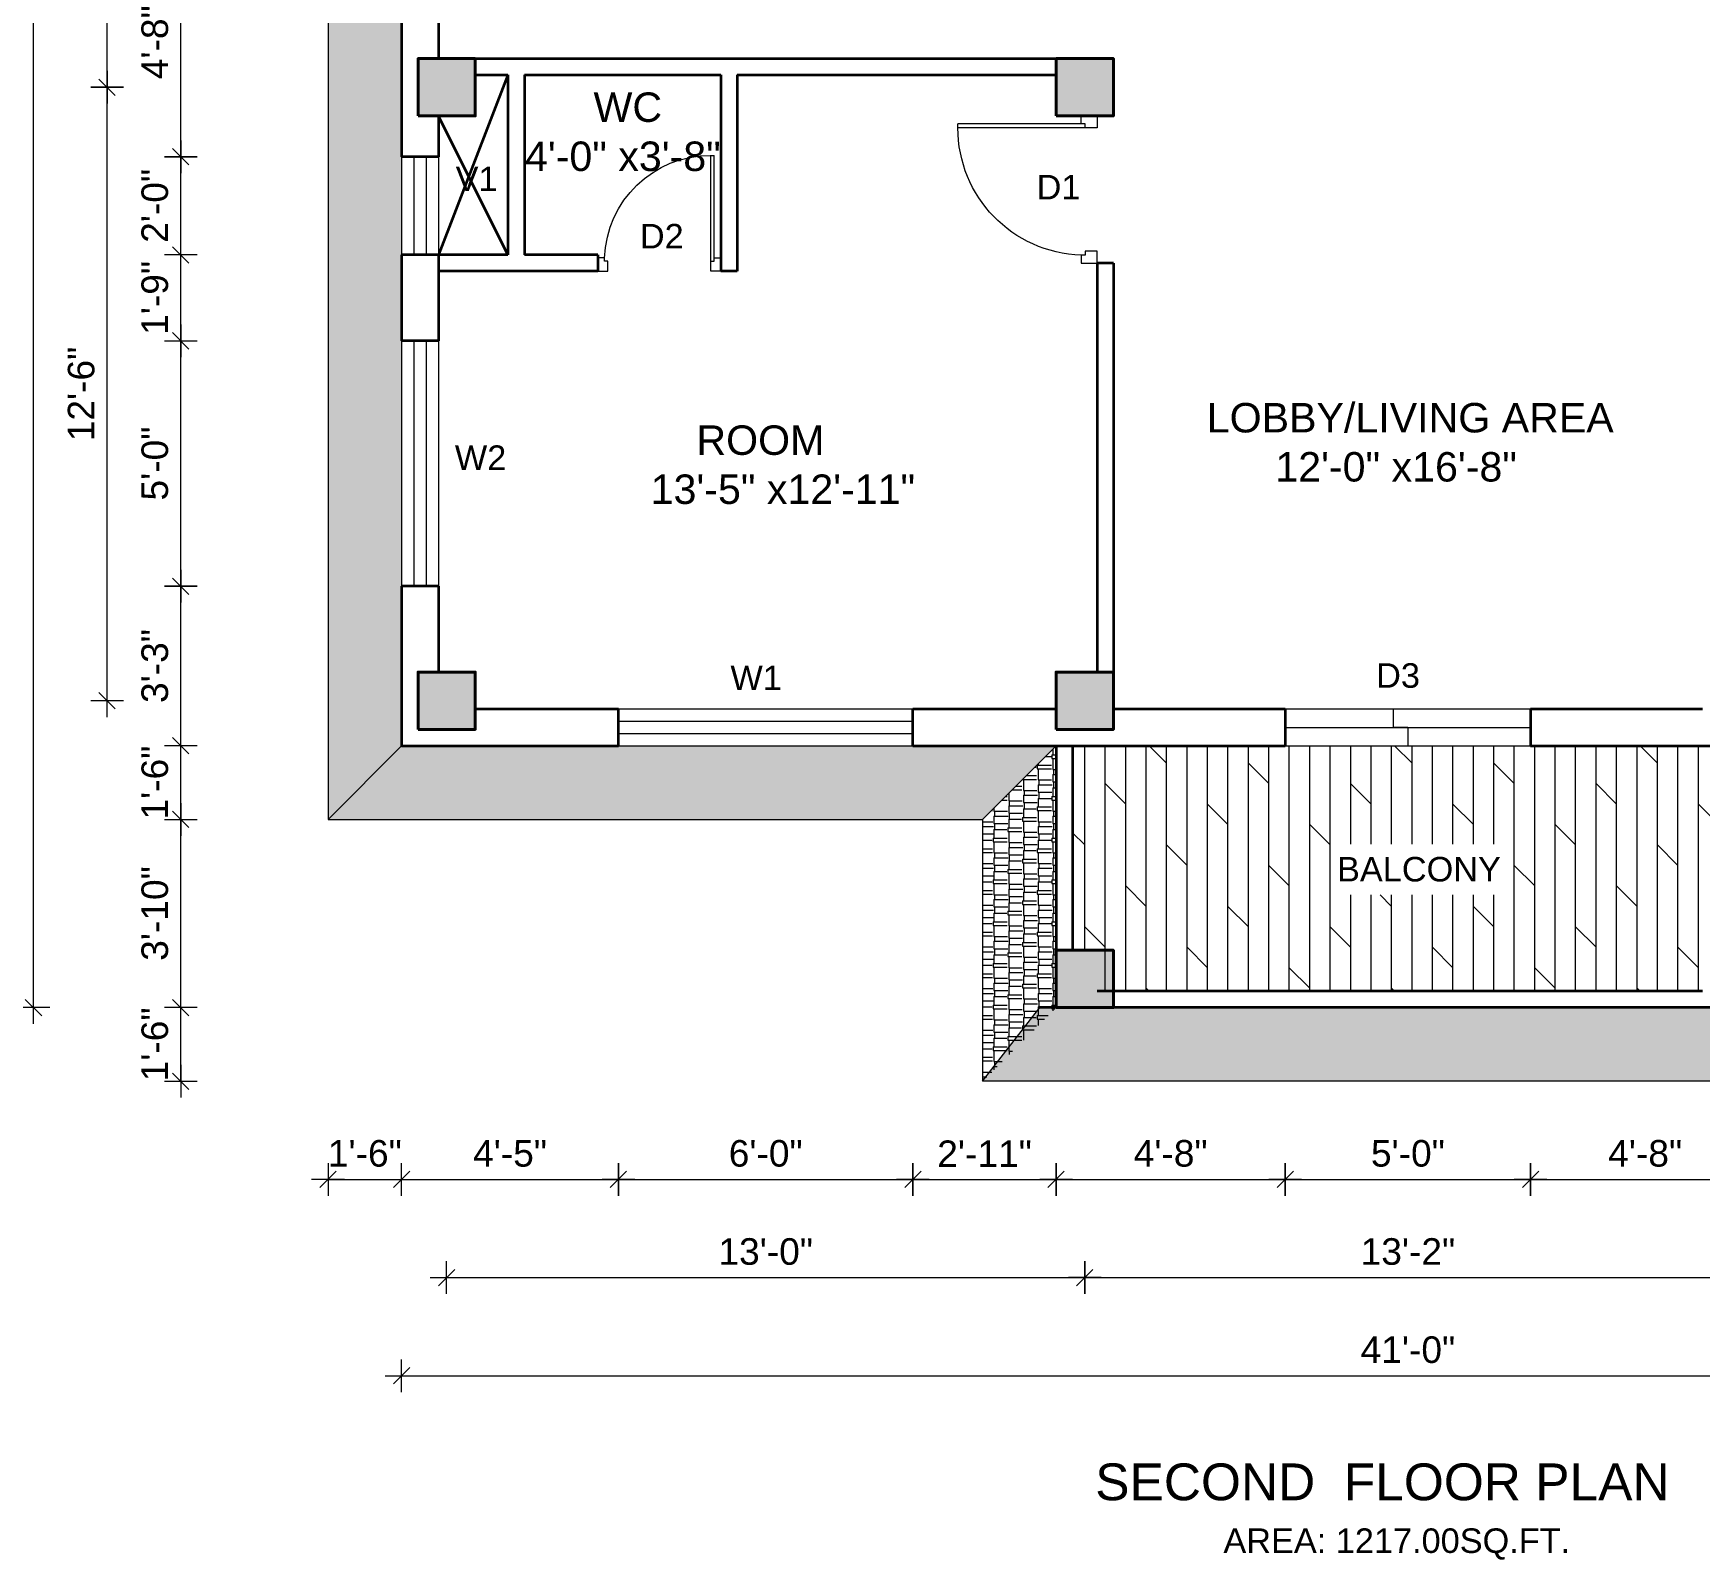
# Model space of a CAD drawing. Header units: inches. Extents: x 270915 to 273552, y 17064 to 18976.
# Drawn here: x 272391 to 272798.3, y 18358.5 to 18731.7 of the extents above; entities that cross this region are included whole.
import ezdxf

# ---------------------------------------------------------------- set-up
doc = ezdxf.new("R2010")
doc.units = ezdxf.units.IN
doc.header["$MEASUREMENT"] = 0
doc.header["$PDMODE"] = 35
for name, color, linetype, lineweight in [('Column', 181, 'Continuous', 40), ('dimension', 141, 'Continuous', 18), ('Hatch', 9, 'Continuous', 9), ('Stairs', 61, 'Continuous', 18), ('TEXT', 255, 'Continuous', 35), ('Walls', 11, 'Continuous', 35), ('Windows', 151, 'Continuous', 15)]:
    doc.layers.add(name, color=color, linetype=linetype, lineweight=lineweight)
doc.styles.add('arial', font='arial.ttf')
doc.styles.get("Standard").update_dxf_attribs({"font": 'arial.ttf'})
doc.dimstyles.new('1 96', dxfattribs={"dimtxt": 6.5, "dimasz": 4, "dimexe": 0, "dimexo": 0, "dimgap": 3, "dimtad": 1, "dimdec": 0, "dimzin": 11, "dimdsep": 46, "dimlunit": 3, "dimtxsty": 'arial', "dimblk": 'oblique', "dimcen": 4, "dimse1": 1, "dimse2": 1, "dimclrd": 256, "dimclre": 256, "dimclrt": 256, "dimadec": 0, "dimazin": 0, "dimtfac": 1, "dimtdec": 0, "dimtix": 1, "dimtmove": 0, "dimatfit": 3, "dimldrblk": 'Arrow2', "dimfxl": 1, "dimtolj": 1, "dimtzin": 0, "dimlwd": -1, "dimlwe": 9, "dimarcsym": 0})
pattern_1 = [(360, (27743, 458.2415), (7.65, 3.6), [1.8, -1.5, 2.1, -0.9, 2.7, -1.2]), (360, (27744.8, 458.3915), (7.65, 3.6), [1.5, -5.7, 1.2, -1.8]), (360, (27748.4, 458.0165), (7.65, 3.6), [0.9, -9.3]), (90, (27743, 458.2415), (-2.55, 3.6), [3.45, -10.95]), (90, (27744.8, 458.2415), (-2.55, 3.6), [3.375, -11.025]), (90, (27746.3, 458.2415), (-2.55, 3.6), [3.15, -11.25]), (90, (27748.4, 458.0165), (-2.55, 3.6), [3.45, -10.95]), (90, (27749.3, 458.0165), (-2.55, 3.6), [3.45, -10.95]), (90, (27752, 458.2415), (-2.55, 3.6), [3.3, -11.1])]
pattern_2 = [(270, (27743, 458.2415), (3.6, -7.65), [1.8, -1.5, 2.1, -0.9, 2.7, -1.2]), (270, (27743.15, 456.4415), (3.6, -7.65), [1.5, -5.7, 1.2, -1.8]), (270, (27742.775, 452.8415), (3.6, -7.65), [0.9, -9.3]), (360, (27743, 458.2415), (3.6, 2.55), [3.45, -10.95]), (360, (27743, 456.4415), (3.6, 2.55), [3.375, -11.025]), (360, (27743, 454.9415), (3.6, 2.55), [3.15, -11.25]), (360, (27742.775, 452.8415), (3.6, 2.55), [3.45, -10.95]), (360, (27742.775, 451.9415), (3.6, 2.55), [3.45, -10.95]), (360, (27743, 449.2415), (3.6, 2.55), [3.3, -11.1])]

# ---------------------------------------------------------------- blocks, each defined once
blk = doc.blocks.new('colm')
at = {"layer": 'Hatch'}
h = blk.add_hatch(color=256, dxfattribs=at)
h.dxf.hatch_style = 1
h.paths.add_polyline_path([(66705.71, 8319.73), (66705.71, 8307.73), (66717.71, 8307.73), (66717.71, 8319.73)])
at = {"layer": 'Column'}
blk.add_lwpolyline([(66705.71, 8307.73), (66717.71, 8307.73), (66717.71, 8319.73), (66705.71, 8319.73)], close=True, dxfattribs=at)
blk = doc.blocks.new('GFFGS')
at = {"layer": 'Windows'}
for p, q in [((97915.22, 19628.63), (97915.22, 19658.74)), ((97916.19, 19658.74), (97915.22, 19658.74)), ((97916.19, 19627.65), (97916.19, 19658.77)), ((97915.22, 19628.63), (97913.27, 19628.63)), ((97913.27, 19628.63), (97913.27, 19624.73)), ((97915.22, 19627.65), (97915.22, 19628.63)), ((97916.19, 19627.65), (97915.22, 19627.65)), ((97916.19, 19624.73), (97916.19, 19627.65)), ((97946.35, 19624.73), (97946.35, 19627.65)), ((97946.35, 19627.65), (97947.32, 19627.65)), ((97947.32, 19627.65), (97947.32, 19628.63)), ((97947.32, 19628.63), (97949.27, 19628.63)), ((97949.27, 19628.63), (97949.27, 19624.73)), ((97913.27, 19624.73), (97916.19, 19624.73)), ((97949.27, 19624.73), (97946.35, 19624.73))]:
    blk.add_line(p, q, dxfattribs=at)
blk.add_arc((97916.25, 19627.66), 31.08, 1.7801, 90.1235, dxfattribs=at)
blk = doc.blocks.new('oblique')
at = {"lineweight": 9}
for p, q in [((1, 0), (-1, 0)), ((-0.5, -0.5), (0.5, 0.5)), ((0, 1), (0, -1))]:
    blk.add_line(p, q, dxfattribs=at)
blk = doc.blocks.new('*D298')
at = {"layer": 'Defpoints', "color": 0, "transparency": 16777216}
for p in [(272463, 18558.6), (272481, 18558.6), (272481, 18451.5)]:
    blk.add_point(p, dxfattribs=at)
at = {"layer": 'dimension', "transparency": 16777216}
for p, q in [((272463, 18451.5), (272459, 18451.5)), ((272463, 18451.5), (272481, 18451.5)), ((272481, 18451.5), (272485, 18451.5))]:
    blk.add_line(p, q, dxfattribs=at)
at = {"layer": 'dimension', "transparency": 16777216, "xscale": 4, "yscale": 4, "zscale": 4}
blk.add_blockref('oblique', (272463, 18451.5), dxfattribs=at)
at = {"layer": 'dimension', "transparency": 16777216, "xscale": 4, "yscale": 4, "zscale": 4, "rotation": 180}
blk.add_blockref('oblique', (272481, 18451.5), dxfattribs=at)
at = {"layer": 'dimension', "transparency": 16777216, "insert": (272472, 18457.82), "char_height": 6.5, "attachment_point": 5, "style": 'arial'}
blk.add_mtext('\\A1;1\'-6"', dxfattribs=at)
blk = doc.blocks.new('_Oblique')
at = {"color": 0, "linetype": 'ByBlock', "lineweight": -2}
blk.add_line((-0.5, -0.5), (0.5, 0.5), dxfattribs=at)
blk = doc.blocks.new('Arrow2')
for p, q in [((-4.1, 0.75), (-3.08, 0)), ((0, 0), (-4.1, 0.75)), ((-3.08, 0), (-4.1, -0.75)), ((-4.1, -0.75), (0, 0))]:
    blk.add_line(p, q)
blk.add_solid([(-4.1, 0.75), (0, 0), (-3.08, 0), (-4.1, -0.75)])
blk = doc.blocks.new('*D299')
at = {"layer": 'Defpoints', "color": 0, "transparency": 16777216}
for p in [(272481, 18558.6), (272534, 18557.5), (272534, 18451.5)]:
    blk.add_point(p, dxfattribs=at)
at = {"layer": 'dimension', "transparency": 16777216}
blk.add_line((272481, 18451.5), (272534, 18451.5), dxfattribs=at)
at = {"layer": 'dimension', "transparency": 16777216, "xscale": 4, "yscale": 4, "zscale": 4, "rotation": 180}
blk.add_blockref('oblique', (272481, 18451.5), dxfattribs=at)
at = {"layer": 'dimension', "transparency": 16777216, "xscale": 4, "yscale": 4, "zscale": 4}
blk.add_blockref('oblique', (272534, 18451.5), dxfattribs=at)
at = {"layer": 'dimension', "transparency": 16777216, "insert": (272507.5, 18457.81), "char_height": 6.5, "attachment_point": 5, "style": 'arial'}
blk.add_mtext('\\A1;4\'-5"', dxfattribs=at)
blk = doc.blocks.new('*D399')
at = {"layer": 'Defpoints', "color": 0, "transparency": 16777216}
for p in [(272534, 18557.5), (272606, 18557.5), (272606, 18451.5)]:
    blk.add_point(p, dxfattribs=at)
at = {"layer": 'dimension', "transparency": 16777216}
blk.add_line((272534, 18451.5), (272606, 18451.5), dxfattribs=at)
at = {"layer": 'dimension', "transparency": 16777216, "xscale": 4, "yscale": 4, "zscale": 4, "rotation": 180}
blk.add_blockref('oblique', (272534, 18451.5), dxfattribs=at)
at = {"layer": 'dimension', "transparency": 16777216, "xscale": 4, "yscale": 4, "zscale": 4}
blk.add_blockref('oblique', (272606, 18451.5), dxfattribs=at)
at = {"layer": 'dimension', "transparency": 16777216, "insert": (272570, 18457.82), "char_height": 6.5, "attachment_point": 5, "style": 'arial'}
blk.add_mtext('\\A1;6\'-0"', dxfattribs=at)
blk = doc.blocks.new('*D400')
at = {"layer": 'Defpoints', "color": 0, "transparency": 16777216}
for p in [(272606, 18557.5), (272641, 18557.5), (272641, 18451.5)]:
    blk.add_point(p, dxfattribs=at)
at = {"layer": 'dimension', "transparency": 16777216}
blk.add_line((272606, 18451.5), (272641, 18451.5), dxfattribs=at)
at = {"layer": 'dimension', "transparency": 16777216, "xscale": 4, "yscale": 4, "zscale": 4, "rotation": 180}
blk.add_blockref('oblique', (272606, 18451.5), dxfattribs=at)
at = {"layer": 'dimension', "transparency": 16777216, "xscale": 4, "yscale": 4, "zscale": 4}
blk.add_blockref('oblique', (272641, 18451.5), dxfattribs=at)
at = {"layer": 'dimension', "transparency": 16777216, "insert": (272623.5, 18457.76), "char_height": 6.5, "attachment_point": 5, "style": 'arial'}
blk.add_mtext('\\A1;2\'-11"', dxfattribs=at)
blk = doc.blocks.new('*D401')
at = {"layer": 'Defpoints', "color": 0, "transparency": 16777216}
for p in [(272641, 18557.5), (272697, 18557.5), (272697, 18451.5)]:
    blk.add_point(p, dxfattribs=at)
at = {"layer": 'dimension', "transparency": 16777216}
blk.add_line((272641, 18451.5), (272697, 18451.5), dxfattribs=at)
at = {"layer": 'dimension', "transparency": 16777216, "xscale": 4, "yscale": 4, "zscale": 4, "rotation": 180}
blk.add_blockref('oblique', (272641, 18451.5), dxfattribs=at)
at = {"layer": 'dimension', "transparency": 16777216, "xscale": 4, "yscale": 4, "zscale": 4}
blk.add_blockref('oblique', (272697, 18451.5), dxfattribs=at)
at = {"layer": 'dimension', "transparency": 16777216, "insert": (272669, 18457.82), "char_height": 6.5, "attachment_point": 5, "style": 'arial'}
blk.add_mtext('\\A1;4\'-8"', dxfattribs=at)
blk = doc.blocks.new('*D402')
at = {"layer": 'Defpoints', "color": 0, "transparency": 16777216}
for p in [(272697, 18557.5), (272757, 18557.5), (272757, 18451.5)]:
    blk.add_point(p, dxfattribs=at)
at = {"layer": 'dimension', "transparency": 16777216}
blk.add_line((272697, 18451.5), (272757, 18451.5), dxfattribs=at)
at = {"layer": 'dimension', "transparency": 16777216, "xscale": 4, "yscale": 4, "zscale": 4, "rotation": 180}
blk.add_blockref('oblique', (272697, 18451.5), dxfattribs=at)
at = {"layer": 'dimension', "transparency": 16777216, "xscale": 4, "yscale": 4, "zscale": 4}
blk.add_blockref('oblique', (272757, 18451.5), dxfattribs=at)
at = {"layer": 'dimension', "transparency": 16777216, "insert": (272727, 18457.82), "char_height": 6.5, "attachment_point": 5, "style": 'arial'}
blk.add_mtext('\\A1;5\'-0"', dxfattribs=at)
blk = doc.blocks.new('*D403')
at = {"layer": 'Defpoints', "color": 0, "transparency": 16777216}
for p in [(272757, 18557.5), (272813, 18557.5), (272813, 18451.5)]:
    blk.add_point(p, dxfattribs=at)
at = {"layer": 'dimension', "transparency": 16777216}
blk.add_line((272757, 18451.5), (272813, 18451.5), dxfattribs=at)
at = {"layer": 'dimension', "transparency": 16777216, "xscale": 4, "yscale": 4, "zscale": 4, "rotation": 180}
blk.add_blockref('oblique', (272757, 18451.5), dxfattribs=at)
at = {"layer": 'dimension', "transparency": 16777216, "xscale": 4, "yscale": 4, "zscale": 4}
blk.add_blockref('oblique', (272813, 18451.5), dxfattribs=at)
at = {"layer": 'dimension', "transparency": 16777216, "insert": (272785, 18457.82), "char_height": 6.5, "attachment_point": 5, "style": 'arial'}
blk.add_mtext('\\A1;4\'-8"', dxfattribs=at)
blk = doc.blocks.new('*D408')
at = {"layer": 'Defpoints', "color": 0, "transparency": 16777216}
for p in [(272492, 18561.5), (272648, 18561.5), (272648, 18427.5)]:
    blk.add_point(p, dxfattribs=at)
at = {"layer": 'dimension', "transparency": 16777216}
blk.add_line((272492, 18427.5), (272648, 18427.5), dxfattribs=at)
at = {"layer": 'dimension', "transparency": 16777216, "xscale": 4, "yscale": 4, "zscale": 4, "rotation": 180}
blk.add_blockref('oblique', (272492, 18427.5), dxfattribs=at)
at = {"layer": 'dimension', "transparency": 16777216, "xscale": 4, "yscale": 4, "zscale": 4}
blk.add_blockref('oblique', (272648, 18427.5), dxfattribs=at)
at = {"layer": 'dimension', "transparency": 16777216, "insert": (272570, 18433.82), "char_height": 6.5, "attachment_point": 5, "style": 'arial'}
blk.add_mtext('\\A1;13\'-0"', dxfattribs=at)
blk = doc.blocks.new('*D409')
at = {"layer": 'Defpoints', "color": 0, "transparency": 16777216}
for p in [(272648, 18561.5), (272806, 18561.5), (272806, 18427.5)]:
    blk.add_point(p, dxfattribs=at)
at = {"layer": 'dimension', "transparency": 16777216}
blk.add_line((272648, 18427.5), (272806, 18427.5), dxfattribs=at)
at = {"layer": 'dimension', "transparency": 16777216, "xscale": 4, "yscale": 4, "zscale": 4, "rotation": 180}
blk.add_blockref('oblique', (272648, 18427.5), dxfattribs=at)
at = {"layer": 'dimension', "transparency": 16777216, "xscale": 4, "yscale": 4, "zscale": 4}
blk.add_blockref('oblique', (272806, 18427.5), dxfattribs=at)
at = {"layer": 'dimension', "transparency": 16777216, "insert": (272727, 18433.82), "char_height": 6.5, "attachment_point": 5, "style": 'arial'}
blk.add_mtext('\\A1;13\'-2"', dxfattribs=at)
blk = doc.blocks.new('*D411')
at = {"layer": 'Defpoints', "color": 0, "transparency": 16777216}
for p in [(272481, 18557.5), (272973, 18557.5), (272973, 18403.5)]:
    blk.add_point(p, dxfattribs=at)
at = {"layer": 'dimension', "transparency": 16777216}
blk.add_line((272481, 18403.5), (272973, 18403.5), dxfattribs=at)
at = {"layer": 'dimension', "transparency": 16777216, "xscale": 4, "yscale": 4, "zscale": 4, "rotation": 180}
blk.add_blockref('oblique', (272481, 18403.5), dxfattribs=at)
at = {"layer": 'dimension', "transparency": 16777216, "xscale": 4, "yscale": 4, "zscale": 4}
blk.add_blockref('oblique', (272973, 18403.5), dxfattribs=at)
at = {"layer": 'dimension', "transparency": 16777216, "insert": (272727, 18409.82), "char_height": 6.5, "attachment_point": 5, "style": 'arial'}
blk.add_mtext('\\A1;41\'-0"', dxfattribs=at)
blk = doc.blocks.new('*D412')
at = {"layer": 'Defpoints', "color": 0, "transparency": 16777216}
for p in [(272427, 18493.5), (272641, 18493.5), (272641, 18475.5)]:
    blk.add_point(p, dxfattribs=at)
at = {"layer": 'dimension', "transparency": 16777216}
for p, q in [((272427, 18493.5), (272427, 18497.5)), ((272427, 18475.5), (272427, 18493.5)), ((272427, 18475.5), (272427, 18471.5))]:
    blk.add_line(p, q, dxfattribs=at)
at = {"layer": 'dimension', "transparency": 16777216, "xscale": 4, "yscale": 4, "zscale": 4}
for p, rotation in [((272427, 18493.5), 270), ((272427, 18475.5), 90)]:
    blk.add_blockref('oblique', p, dxfattribs=dict(at, rotation=rotation))
at = {"layer": 'dimension', "transparency": 16777216, "insert": (272420.68, 18484.5), "char_height": 6.5, "attachment_point": 5, "rotation": 90, "style": 'arial'}
blk.add_mtext('\\A1;1\'-6"', dxfattribs=at)
blk = doc.blocks.new('*D413')
at = {"layer": 'Defpoints', "color": 0, "transparency": 16777216}
for p in [(272427, 18539.5), (272623, 18539.5), (272641, 18493.5)]:
    blk.add_point(p, dxfattribs=at)
at = {"layer": 'dimension', "transparency": 16777216}
blk.add_line((272427, 18493.5), (272427, 18539.5), dxfattribs=at)
at = {"layer": 'dimension', "transparency": 16777216, "xscale": 4, "yscale": 4, "zscale": 4}
for p, rotation in [((272427, 18539.5), 90), ((272427, 18493.5), 270)]:
    blk.add_blockref('oblique', p, dxfattribs=dict(at, rotation=rotation))
at = {"layer": 'dimension', "transparency": 16777216, "insert": (272420.68, 18516.5), "char_height": 6.5, "attachment_point": 5, "rotation": 90, "style": 'arial'}
blk.add_mtext('\\A1;3\'-10"', dxfattribs=at)
blk = doc.blocks.new('*D271')
at = {"layer": 'Defpoints', "color": 0, "transparency": 16777216}
for p in [(272427, 18557.5), (272481, 18557.5), (272623, 18539.5)]:
    blk.add_point(p, dxfattribs=at)
at = {"layer": 'dimension', "transparency": 16777216}
for p, q in [((272427, 18557.5), (272427, 18561.5)), ((272427, 18539.5), (272427, 18557.5)), ((272427, 18539.5), (272427, 18535.5))]:
    blk.add_line(p, q, dxfattribs=at)
at = {"layer": 'dimension', "transparency": 16777216, "xscale": 4, "yscale": 4, "zscale": 4}
for p, rotation in [((272427, 18557.5), 270), ((272427, 18539.5), 90)]:
    blk.add_blockref('oblique', p, dxfattribs=dict(at, rotation=rotation))
at = {"layer": 'dimension', "transparency": 16777216, "insert": (272420.68, 18548.5), "char_height": 6.5, "attachment_point": 5, "rotation": 90, "style": 'arial'}
blk.add_mtext('\\A1;1\'-6"', dxfattribs=at)
blk = doc.blocks.new('*D414')
at = {"layer": 'Defpoints', "color": 0, "transparency": 16777216}
for p in [(272427, 18596.5), (272481, 18596.5), (272481, 18557.5)]:
    blk.add_point(p, dxfattribs=at)
at = {"layer": 'dimension', "transparency": 16777216}
blk.add_line((272427, 18557.5), (272427, 18596.5), dxfattribs=at)
at = {"layer": 'dimension', "transparency": 16777216, "xscale": 4, "yscale": 4, "zscale": 4}
for p, rotation in [((272427, 18596.5), 90), ((272427, 18557.5), 270)]:
    blk.add_blockref('oblique', p, dxfattribs=dict(at, rotation=rotation))
at = {"layer": 'dimension', "transparency": 16777216, "insert": (272420.68, 18577), "char_height": 6.5, "attachment_point": 5, "rotation": 90, "style": 'arial'}
blk.add_mtext('\\A1;3\'-3"', dxfattribs=at)
blk = doc.blocks.new('*D415')
at = {"layer": 'Defpoints', "color": 0, "transparency": 16777216}
for p in [(272427, 18656.5), (272481, 18656.5), (272481, 18596.5)]:
    blk.add_point(p, dxfattribs=at)
at = {"layer": 'dimension', "transparency": 16777216}
blk.add_line((272427, 18596.5), (272427, 18656.5), dxfattribs=at)
at = {"layer": 'dimension', "transparency": 16777216, "xscale": 4, "yscale": 4, "zscale": 4}
for p, rotation in [((272427, 18656.5), 90), ((272427, 18596.5), 270)]:
    blk.add_blockref('oblique', p, dxfattribs=dict(at, rotation=rotation))
at = {"layer": 'dimension', "transparency": 16777216, "insert": (272420.68, 18626.5), "char_height": 6.5, "attachment_point": 5, "rotation": 90, "style": 'arial'}
blk.add_mtext('\\A1;5\'-0"', dxfattribs=at)
blk = doc.blocks.new('*D416')
at = {"layer": 'Defpoints', "color": 0, "transparency": 16777216}
for p in [(272427, 18677.5), (272481, 18677.5), (272481, 18656.5)]:
    blk.add_point(p, dxfattribs=at)
at = {"layer": 'dimension', "transparency": 16777216}
for p, q in [((272427, 18677.5), (272427, 18681.5)), ((272427, 18656.5), (272427, 18677.5)), ((272427, 18656.5), (272427, 18652.5))]:
    blk.add_line(p, q, dxfattribs=at)
at = {"layer": 'dimension', "transparency": 16777216, "xscale": 4, "yscale": 4, "zscale": 4}
for p, rotation in [((272427, 18677.5), 270), ((272427, 18656.5), 90)]:
    blk.add_blockref('oblique', p, dxfattribs=dict(at, rotation=rotation))
at = {"layer": 'dimension', "transparency": 16777216, "insert": (272420.68, 18667), "char_height": 6.5, "attachment_point": 5, "rotation": 90, "style": 'arial'}
blk.add_mtext('\\A1;1\'-9"', dxfattribs=at)
blk = doc.blocks.new('*D417')
at = {"layer": 'Defpoints', "color": 0, "transparency": 16777216}
for p in [(272427, 18701.5), (272481, 18701.5), (272481, 18677.5)]:
    blk.add_point(p, dxfattribs=at)
at = {"layer": 'dimension', "transparency": 16777216}
blk.add_line((272427, 18677.5), (272427, 18701.5), dxfattribs=at)
at = {"layer": 'dimension', "transparency": 16777216, "xscale": 4, "yscale": 4, "zscale": 4}
for p, rotation in [((272427, 18701.5), 90), ((272427, 18677.5), 270)]:
    blk.add_blockref('oblique', p, dxfattribs=dict(at, rotation=rotation))
at = {"layer": 'dimension', "transparency": 16777216, "insert": (272420.68, 18689.5), "char_height": 6.5, "attachment_point": 5, "rotation": 90, "style": 'arial'}
blk.add_mtext('\\A1;2\'-0"', dxfattribs=at)
blk = doc.blocks.new('*D418')
at = {"layer": 'Defpoints', "color": 0, "transparency": 16777216}
for p in [(272427, 18757.5), (272481, 18757.5), (272481, 18701.5)]:
    blk.add_point(p, dxfattribs=at)
at = {"layer": 'dimension', "transparency": 16777216}
blk.add_line((272427, 18701.5), (272427, 18757.5), dxfattribs=at)
at = {"layer": 'dimension', "transparency": 16777216, "xscale": 4, "yscale": 4, "zscale": 4}
for p, rotation in [((272427, 18757.5), 90), ((272427, 18701.5), 270)]:
    blk.add_blockref('oblique', p, dxfattribs=dict(at, rotation=rotation))
at = {"layer": 'dimension', "transparency": 16777216, "insert": (272420.68, 18729.5), "char_height": 6.5, "attachment_point": 5, "rotation": 90, "style": 'arial'}
blk.add_mtext('\\A1;4\'-8"', dxfattribs=at)
blk = doc.blocks.new('*D422')
at = {"layer": 'Defpoints', "color": 0, "transparency": 16777216}
for p in [(272409, 18718.5), (272485, 18718.5), (272485, 18568.5)]:
    blk.add_point(p, dxfattribs=at)
at = {"layer": 'dimension', "transparency": 16777216}
blk.add_line((272409, 18568.5), (272409, 18718.5), dxfattribs=at)
at = {"layer": 'dimension', "transparency": 16777216, "xscale": 4, "yscale": 4, "zscale": 4}
for p, rotation in [((272409, 18718.5), 90), ((272409, 18568.5), 270)]:
    blk.add_blockref('oblique', p, dxfattribs=dict(at, rotation=rotation))
at = {"layer": 'dimension', "transparency": 16777216, "insert": (272402.68, 18643.5), "char_height": 6.5, "attachment_point": 5, "rotation": 90, "style": 'arial'}
blk.add_mtext('\\A1;12\'-6"', dxfattribs=at)
blk = doc.blocks.new('*D423')
at = {"layer": 'Defpoints', "color": 0, "transparency": 16777216}
for p in [(272409, 18868.5), (272485, 18868.5), (272485, 18718.5)]:
    blk.add_point(p, dxfattribs=at)
at = {"layer": 'dimension', "transparency": 16777216}
blk.add_line((272409, 18718.5), (272409, 18868.5), dxfattribs=at)
at = {"layer": 'dimension', "transparency": 16777216, "xscale": 4, "yscale": 4, "zscale": 4}
for p, rotation in [((272409, 18868.5), 90), ((272409, 18718.5), 270)]:
    blk.add_blockref('oblique', p, dxfattribs=dict(at, rotation=rotation))
at = {"layer": 'dimension', "transparency": 16777216, "insert": (272402.68, 18793.5), "char_height": 6.5, "attachment_point": 5, "rotation": 90, "style": 'arial'}
blk.add_mtext('\\A1;12\'-6"', dxfattribs=at)
blk = doc.blocks.new('*D424')
at = {"layer": 'Defpoints', "color": 0, "transparency": 16777216}
for p in [(272391, 18887.5), (272696.95, 18887.5), (272696.95, 18493.5)]:
    blk.add_point(p, dxfattribs=at)
at = {"layer": 'dimension', "transparency": 16777216}
blk.add_line((272391, 18493.5), (272391, 18887.5), dxfattribs=at)
at = {"layer": 'dimension', "transparency": 16777216, "xscale": 4, "yscale": 4, "zscale": 4}
for p, rotation in [((272391, 18887.5), 90), ((272391, 18493.5), 270)]:
    blk.add_blockref('oblique', p, dxfattribs=dict(at, rotation=rotation))
at = {"layer": 'dimension', "transparency": 16777216, "insert": (272384.68, 18690.5), "char_height": 6.5, "attachment_point": 5, "rotation": 90, "style": 'arial'}
blk.add_mtext('\\A1;32\'-10"', dxfattribs=at)
blk = doc.blocks.new('*D453')
at = {"layer": 'Defpoints', "color": 0, "transparency": 16777216}
for p in [(272730.45, 18887.5), (273063, 18887.5), (272730.45, 18493.5)]:
    blk.add_point(p, dxfattribs=at)
at = {"layer": 'dimension', "transparency": 16777216}
blk.add_line((273063, 18493.5), (273063, 18887.5), dxfattribs=at)
at = {"layer": 'dimension', "transparency": 16777216, "xscale": 4, "yscale": 4, "zscale": 4}
for p, rotation in [((273063, 18887.5), 90), ((273063, 18493.5), 270)]:
    blk.add_blockref('oblique', p, dxfattribs=dict(at, rotation=rotation))
at = {"layer": 'dimension', "transparency": 16777216, "insert": (273056.68, 18690.5), "char_height": 6.5, "attachment_point": 5, "rotation": 90, "style": 'arial'}
blk.add_mtext('\\A1;32\'-10"', dxfattribs=at)

msp = doc.modelspace()

# ---------------------------------------------------------------- hatches: boundary and pattern name
at = {"layer": 'Hatch', "transparency": 33554687}
h = msp.add_hatch(dxfattribs=at)
h.set_pattern_fill('AR-RSHKE', color=256, scale=0.3, angle=270)
h.set_pattern_definition(pattern_2)
h.paths.add_polyline_path([(272481, 18875.5), (272481, 18911.5), (272463, 18911.5), (272463, 18539.5), (272481, 18557.5)])
h = msp.add_hatch(dxfattribs=at)
h.set_pattern_fill('AR-RSHKE', color=256, scale=0.3)
h.set_pattern_definition(pattern_1)
h.paths.add_polyline_path([(272641, 18557.5), (272481, 18557.5), (272463, 18539.5), (272623, 18539.5)])
h = msp.add_hatch(dxfattribs=at)
h.set_pattern_fill('AR-RSHKE', color=256, scale=0.3, angle=270)
h.set_pattern_definition(pattern_2)
h.paths.add_polyline_path([(272641, 18557.5), (272623, 18539.5), (272623, 18475.5), (272641, 18493.5), (272641, 18507.5)])
h = msp.add_hatch(dxfattribs=at)
h.set_pattern_fill('DOLMIT', color=256, scale=20, angle=90)
h.set_pattern_definition([(90, (27743, 458.2415), (-5, 2e-15), []), (135, (27743, 458.241), (-10, -10), [7.0710678, -14.1421356])])
h.paths.add_polyline_path([(272809, 18557.5), (272757, 18557.5), (272697, 18557.5), (272645, 18557.5), (272645, 18507.5), (272651, 18507.5), (272651, 18497.5), (272799, 18497.5), (272799, 18507.5), (272809, 18507.5)])
h.paths.add_polyline_path([(272708.23, 18521.07), (272751.29, 18521.07), (272751.29, 18533.43), (272708.23, 18533.43)], flags=16)
h = msp.add_hatch(dxfattribs=at)
h.set_pattern_fill('AR-RSHKE', color=256, scale=0.3)
h.set_pattern_definition(pattern_1)
h.paths.add_polyline_path([(272831, 18475.5), (272813, 18493.5), (272799, 18493.5), (272637, 18493.5), (272623, 18475.5)])

# ---------------------------------------------------------------- linework, layer by layer
at = {"layer": 'Column'}
for points in [[(272485, 18711.5), (272499, 18711.5), (272499, 18725.5), (272485, 18725.5)], [(272641, 18711.5), (272655, 18711.5), (272655, 18725.5), (272641, 18725.5)], [(272485, 18561.5), (272499, 18561.5), (272499, 18575.5), (272485, 18575.5)], [(272641, 18561.5), (272655, 18561.5), (272655, 18575.5), (272641, 18575.5)], [(272641, 18493.5), (272655, 18493.5), (272655, 18507.5), (272641, 18507.5)]]:
    msp.add_lwpolyline(points, close=True, dxfattribs=at)
at = {"layer": 'Stairs'}
for p, q in [((272463, 18911.5), (272463, 18539.5)), ((272463, 18539.5), (272481, 18557.5)), ((272623, 18539.5), (272641, 18557.5)), ((272463, 18539.5), (272623, 18539.5)), ((272623, 18539.5), (272623, 18475.5)), ((272623, 18475.5), (272637, 18493.5)), ((272831, 18475.5), (272623, 18475.5))]:
    msp.add_line(p, q, dxfattribs=at)
at = {"layer": 'Walls'}
for p, q in [((272481, 18757.5), (272481, 18701.5)), ((272490, 18757.5), (272490, 18725.5)), ((272499, 18725.5), (272641, 18725.5)), ((272507, 18721.5), (272490, 18677.5)), ((272499, 18721.5), (272507, 18721.5)), ((272507, 18721.5), (272507, 18677.5)), ((272511, 18721.5), (272559, 18721.5)), ((272511, 18721.5), (272511, 18677.5)), ((272559, 18721.5), (272559, 18673.5)), ((272563, 18721.5), (272641, 18721.5)), ((272563, 18721.5), (272563, 18673.5)), ((272490, 18711.5), (272490, 18701.5)), ((272507, 18677.5), (272490, 18711.5)), ((272490, 18701.5), (272481, 18701.5)), ((272481, 18677.5), (272481, 18656.5)), ((272490, 18677.5), (272481, 18677.5)), ((272490, 18677.5), (272490, 18656.5)), ((272507, 18677.5), (272490, 18677.5)), ((272529, 18677.5), (272511, 18677.5)), ((272529, 18677.5), (272529, 18673.5)), ((272651, 18675.5), (272651, 18575.5)), ((272655, 18675.5), (272651, 18675.5)), ((272655, 18675.5), (272655, 18575.5)), ((272529, 18673.5), (272490, 18673.5)), ((272563, 18673.5), (272559, 18673.5)), ((272490, 18656.5), (272481, 18656.5)), ((272481, 18596.5), (272481, 18557.5)), ((272490, 18596.5), (272481, 18596.5)), ((272490, 18596.5), (272490, 18575.5)), ((272499, 18566.5), (272534, 18566.5)), ((272534, 18557.5), (272534, 18566.5)), ((272606, 18566.5), (272641, 18566.5)), ((272606, 18557.5), (272606, 18566.5)), ((272655, 18566.5), (272697, 18566.5)), ((272697, 18566.5), (272697, 18557.5)), ((272757, 18566.5), (272799, 18566.5)), ((272757, 18566.5), (272757, 18557.5)), ((272481, 18557.5), (272534, 18557.5)), ((272606, 18557.5), (272697, 18557.5)), ((272641, 18557.5), (272641, 18493.5)), ((272645, 18557.5), (272645, 18507.5)), ((272757, 18557.5), (272848, 18557.5)), ((272799, 18497.5), (272651, 18497.5)), ((272813, 18493.5), (272637, 18493.5))]:
    msp.add_line(p, q, dxfattribs=at)
at = {"layer": 'Windows'}
for p, q in [((272481, 18701.5), (272481, 18677.5)), ((272484, 18701.5), (272484, 18677.5)), ((272487, 18701.5), (272487, 18677.5)), ((272490, 18701.5), (272490, 18677.5)), ((272481, 18656.5), (272481, 18596.5)), ((272484, 18656.5), (272484, 18596.5)), ((272487, 18656.5), (272487, 18596.5)), ((272490, 18656.5), (272490, 18596.5)), ((272534, 18566.5), (272606, 18566.5)), ((272697, 18566.5), (272757, 18566.5)), ((272723.5, 18562), (272723.5, 18566.5)), ((272534, 18563.5), (272606, 18563.5)), ((272534, 18560.5), (272606, 18560.5)), ((272697, 18562), (272757, 18562)), ((272727, 18562), (272723.5, 18562)), ((272727, 18562), (272727, 18557.5)), ((272534, 18557.5), (272606, 18557.5)), ((272697, 18557.5), (272757, 18557.5))]:
    msp.add_line(p, q, dxfattribs=at)

# ---------------------------------------------------------------- block references
at = {"layer": 'Column', "xscale": 1.166666666668081, "yscale": 1.166666666668081, "zscale": 1.166666666668081}
for p in [(194661.68, 9019.15), (194817.68, 9019.15), (194661.68, 8869.15), (194817.68, 8869.15), (194817.68, 8801.15)]:
    msp.add_blockref('colm', p, dxfattribs=at)
at = {"layer": 'Windows', "xscale": -1, "rotation": 90}
msp.add_blockref('GFFGS', (292275.73, 116624.77), dxfattribs=at)
at = {"layer": 'Windows', "xscale": -0.8333333333333334, "yscale": 0.8333333333333334, "zscale": 0.8333333333333334}
msp.add_blockref('GFFGS', (354153.39, 2319.56), dxfattribs=at)

# ---------------------------------------------------------------- texts
at = {"layer": 'TEXT'}
for s, width, gutter_width, heights, insert, char_height, attachment_point in [('        WC\\P  4\'-0" x3\'-8"', 71.3, 1.2, [0], (272505.56, 18697.92), 7.2, 7), ('V1', 18.7269, 1, [0], (272504.45, 18693.1), 6, 9), ('D1', 18.7269, 1, [0], (272646.95, 18691.08), 6, 9), ('D2', 18.7269, 1, [0], (272549.95, 18679.08), 6, 9), ('             LOBBY/LIVING AREA\\P\\pt93.6;                   12\'-0" x16\'-8"', 170.5, 1.2, [0], (272641.5, 18622), 7.2, 7), ('                  ROOM\\P              13\'-5" x12\'-11"', 134.7361, 1.2, [0], (272502.76, 18616.52), 7.2, 7), ('W2', 18.7269, 1, [3.83], (272506.58, 18624.93), 6, 9), ('W1', 18.7269, 1, [3.83], (272573.95, 18571.1), 6, 9), ('D3', 18.7269, 1, [0], (272729.95, 18571.6), 6, 9), ('BALCONY', 18.7269, 1, [3.83], (272749.73, 18524.24), 6, 9), ('\\pi53.10951;SECOND  FLOOR PLAN', 245.0498, 2.25, [37.88], (272597.45, 18382.05), 9, 1), ('\\pi80.49423;AREA: 1217.00SQ.FT.', 245.0498, 2.25, [37.88], (272601.4, 18366.17), 6, 1)]:
    msp.add_mtext_dynamic_manual_height_columns(s, width=width, gutter_width=gutter_width, heights=heights, dxfattribs=dict(at, insert=insert, char_height=char_height, attachment_point=attachment_point))

# ---------------------------------------------------------------- dimensions: what is measured, and where the dimension line sits
at = {"layer": 'dimension'}
for p1, p2, distance, picture, middle in [((272696.95, 18493.5), (272696.95, 18887.5), 305.95, '*D424', (272384.68, 18690.5)), ((272730.45, 18493.5), (272730.45, 18887.5), -332.55, '*D453', (273056.68, 18690.5)), ((272485, 18568.5), (272485, 18718.5), 76, '*D422', (272402.68, 18643.5)), ((272492, 18561.5), (272648, 18561.5), -134, '*D408', (272570, 18433.82)), ((272463, 18558.6), (272481, 18558.6), -107.1, '*D298', (272472, 18457.82)), ((272481, 18557.5), (272973, 18557.5), -154, '*D411', (272727, 18409.82)), ((272641, 18475.5), (272641, 18493.5), 214, '*D412', (272420.68, 18484.5))]:
    dim = msp.add_aligned_dim(p1=p1, p2=p2, distance=distance, dimstyle='1 96', dxfattribs=at)
    dim.commit()
    dim.dimension.update_dxf_attribs({"geometry": picture, "text_midpoint": middle})
for base, p1, p2, angle, picture, middle in [((272409, 18868.5), (272485, 18718.5), (272485, 18868.5), 270, '*D423', (272402.68, 18793.5)), ((272427, 18757.5), (272481, 18701.5), (272481, 18757.5), 270, '*D418', (272420.68, 18729.5)), ((272427, 18701.5), (272481, 18677.5), (272481, 18701.5), 270, '*D417', (272420.68, 18689.5)), ((272427, 18677.5), (272481, 18656.5), (272481, 18677.5), 270, '*D416', (272420.68, 18667)), ((272427, 18656.5), (272481, 18596.5), (272481, 18656.5), 270, '*D415', (272420.68, 18626.5)), ((272427, 18596.5), (272481, 18557.5), (272481, 18596.5), 270, '*D414', (272420.68, 18577)), ((272427, 18557.5), (272623, 18539.5), (272481, 18557.5), 270, '*D271', (272420.68, 18548.5)), ((272806, 18427.5), (272648, 18561.5), (272806, 18561.5), 180, '*D409', (272727, 18433.82)), ((272534, 18451.5), (272481, 18558.6), (272534, 18557.5), 180, '*D299', (272507.5, 18457.81)), ((272606, 18451.5), (272534, 18557.5), (272606, 18557.5), 180, '*D399', (272570, 18457.82)), ((272641, 18451.5), (272606, 18557.5), (272641, 18557.5), 180, '*D400', (272623.5, 18457.76)), ((272697, 18451.5), (272641, 18557.5), (272697, 18557.5), 180, '*D401', (272669, 18457.82)), ((272757, 18451.5), (272697, 18557.5), (272757, 18557.5), 180, '*D402', (272727, 18457.82)), ((272813, 18451.5), (272757, 18557.5), (272813, 18557.5), 180, '*D403', (272785, 18457.82)), ((272427, 18539.5), (272641, 18493.5), (272623, 18539.5), 270, '*D413', (272420.68, 18516.5))]:
    dim = msp.add_linear_dim(base=base, p1=p1, p2=p2, angle=angle, dimstyle='1 96', override={"dimtmove": 1}, dxfattribs=at)
    dim.commit()
    dim.dimension.update_dxf_attribs({"geometry": picture, "text_midpoint": middle})

doc.saveas('drawing.dxf')
